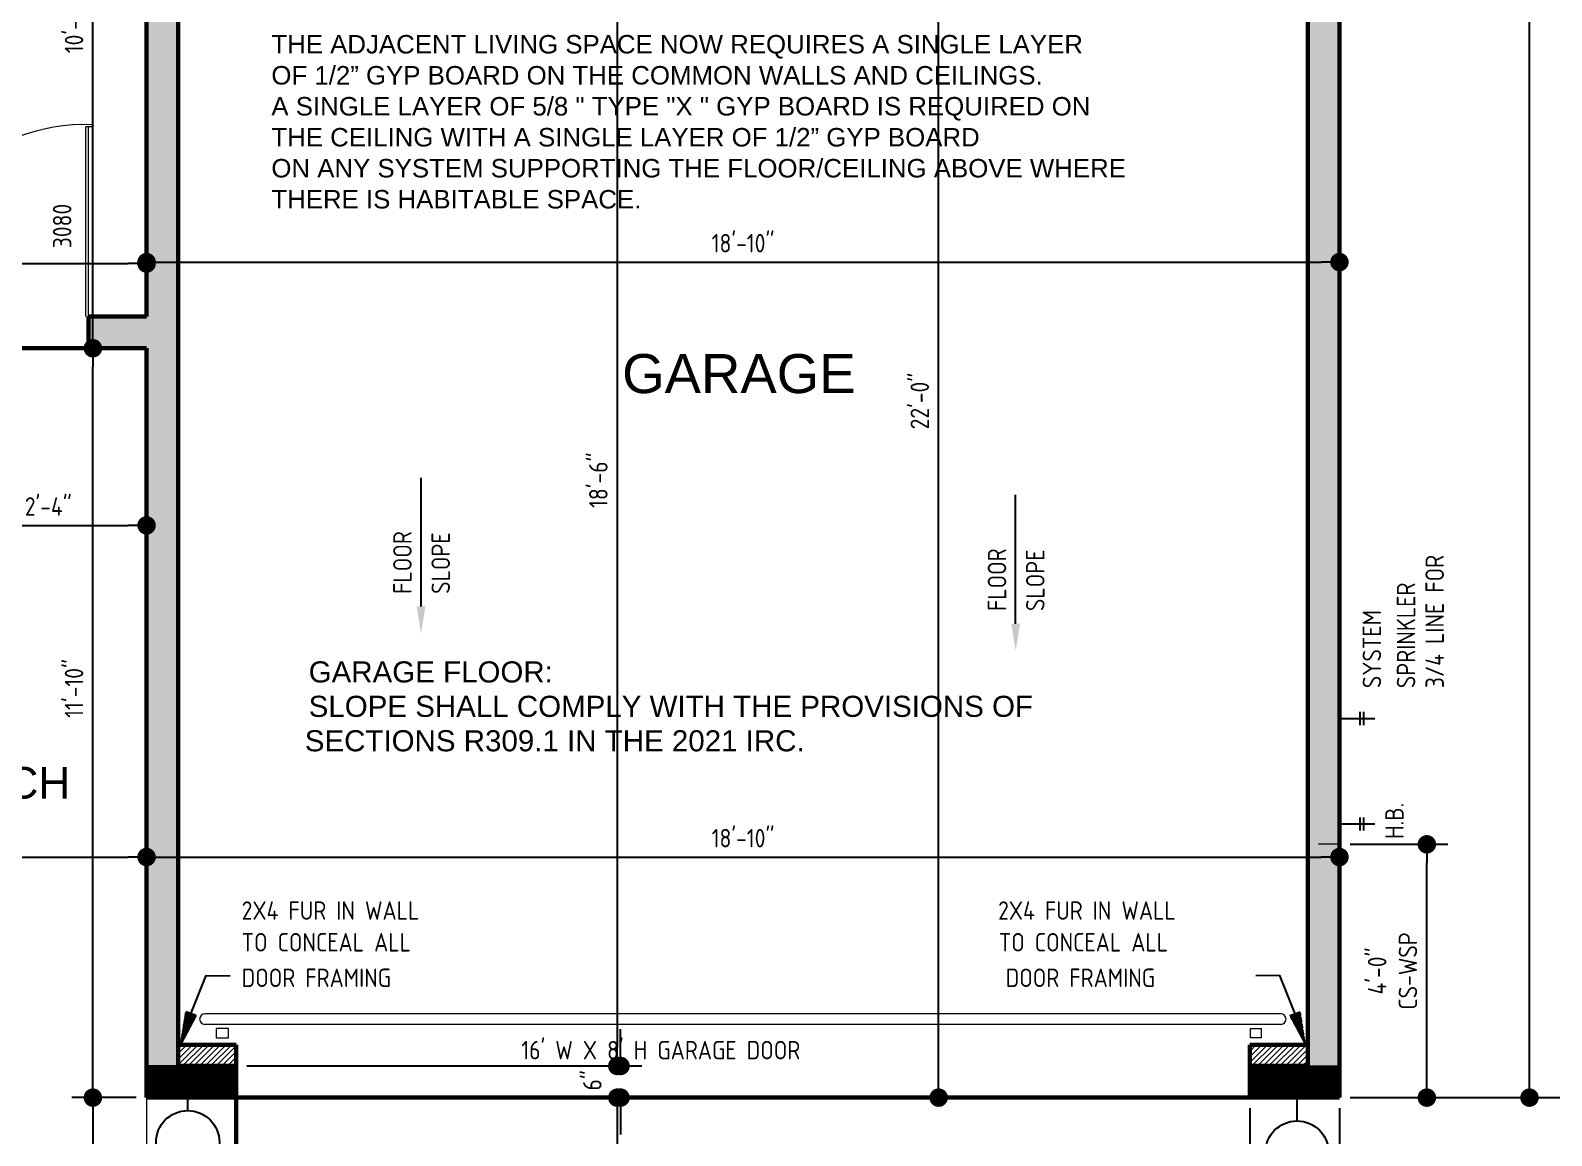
# Model space of a CAD drawing. Header units: feet. Extents: x 57903 to 63568, y -124112 to -112262.
# Drawn here: x 58539.9 to 58828.1, y -113156.1 to -112946.6 of the extents above; entities that cross this region are included whole.
import ezdxf
from ezdxf import colors
from ezdxf.entities.mleader import LeaderData, LeaderLine
from ezdxf.math import Vec2, Vec3

# ---------------------------------------------------------------- set-up
doc = ezdxf.new("R2010")
doc.units = ezdxf.units.FT
doc.header["$LTSCALE"] = 30
doc.header["$MEASUREMENT"] = 0
doc.linetypes.add('HIDDEN', pattern=[0.375, 0.25, -0.125])
doc.linetypes.add('Solid', pattern=[0])
doc.layers.add('DIM', color=4, linetype='Continuous')
doc.layers.add('TEXT', color=7, linetype='Continuous')
for name, color, linetype, lineweight in [('DIMS', 137, 'Continuous', 15), ('DOORS', 157, 'Continuous', 9), ('DOORTEXT', 253, 'Continuous', 20), ('HATCH', 123, 'Continuous', 0), ('L1', 251, 'Continuous', 13), ('ROOM LBLS', 253, 'Continuous', 30), ('WALLS', 7, 'Continuous', 60), ('WINDWS LBLS', 121, 'Continuous', 18)]:
    doc.layers.add(name, color=color, linetype=linetype, lineweight=lineweight)
doc.styles.add('ARCH', font='ARCHITXT.SHX')
doc.styles.add('SWIS72', font='swissel.ttf', dxfattribs={"height": 4.5})
doc.styles.add('TEXT1', font='ARCHITXT.shx')
doc.dimstyles.new('ARCHITECTURAL', dxfattribs={"dimtxt": 3.5, "dimasz": 3.5, "dimexe": 4, "dimexo": 2, "dimgap": 1.5, "dimtad": 1, "dimdec": 1, "dimzin": 3, "dimdsep": 46, "dimlunit": 4, "dimtxsty": 'ARCH', "dimblk": 'DOT', "dimcen": 0.0625, "dimadec": 0, "dimazin": 0, "dimtfac": 1, "dimtdec": 1, "dimtix": 1, "dimtofl": 0, "dimtmove": 1, "dimatfit": 2, "dimldrblk": 'DOTSMALL', "dimfxl": 1, "dimtolj": 1, "dimtzin": 0, "dimarcsym": 0})
pattern_1 = [(291.159625, (57893.12582, -113642.08895), (-0.1165723, -0.045120936), [])]
pattern_2 = [(45, (-4579.40192, 10781.86935), (-0.08838834765, 0.08838834765), [])]
pattern_3 = [(45, (-4579.4019, 10781.86935), (-0.530330086, 0.530330086), [])]

# ---------------------------------------------------------------- blocks, each defined once
blk = doc.blocks.new('_Dot')
at = {"layer": 'DIMS', "color": 0, "lineweight": -2}
blk.add_line((-0.5, 0), (-1, 0), dxfattribs=at)
at = {"layer": 'DIMS', "color": 0, "const_width": 0.5}
blk.add_lwpolyline([(-0.25, 0, 1), (0.25, 0, 1)], format="xyb", close=True, dxfattribs=at)
blk = doc.blocks.new('*D458')
at = {"layer": 'Defpoints', "color": 0, "linetype": 'Solid', "transparency": 16777216}
for p in [(58770.91, -113148.87), (58787.91, -113148.87), (58770.91, -113245.99)]:
    blk.add_point(p, dxfattribs=at)
at = {"layer": 'DIMS', "color": 0, "linetype": 'Solid', "lineweight": -2, "transparency": 16777216}
for p, q in [((58770.91, -113150.87), (58770.91, -113249.99)), ((58787.91, -113150.87), (58787.91, -113249.99)), ((58784.41, -113245.99), (58774.41, -113245.99))]:
    blk.add_line(p, q, dxfattribs=at)
at = {"layer": 'DIMS', "color": 0, "linetype": 'Solid', "lineweight": -2, "transparency": 16777216, "xscale": 3.5, "yscale": 3.5, "zscale": 3.5, "rotation": 180}
blk.add_blockref('_Dot', (58770.91, -113245.99), dxfattribs=at)
at = {"layer": 'DIMS', "color": 0, "linetype": 'Solid', "lineweight": -2, "transparency": 16777216, "xscale": 3.5, "yscale": 3.5, "zscale": 3.5}
blk.add_blockref('_Dot', (58787.91, -113245.99), dxfattribs=at)
at = {"layer": 'DIMS', "color": 0, "linetype": 'Solid', "transparency": 16777216, "insert": (58779.41, -113242.41), "char_height": 3.5, "attachment_point": 5, "style": 'ARCH'}
blk.add_mtext('\\A1;1\'-5"', dxfattribs=at)
blk = doc.blocks.new('_DotSmall')
at = {"layer": 'DIMS', "color": 0, "const_width": 0.5}
blk.add_lwpolyline([(-0.0625, 0, 1), (0.0625, 0, 1)], format="xyb", close=True, dxfattribs=at)
blk = doc.blocks.new('*D459')
at = {"layer": 'Defpoints', "color": 0, "linetype": 'Solid', "transparency": 16777216}
for p in [(58770.91, -113148.87), (58578.91, -113210.87), (58578.91, -113245.99)]:
    blk.add_point(p, dxfattribs=at)
at = {"layer": 'DIMS', "color": 0, "linetype": 'Solid', "lineweight": -2, "transparency": 16777216}
for p, q in [((58770.91, -113150.87), (58770.91, -113249.99)), ((58578.91, -113212.87), (58578.91, -113249.99)), ((58767.41, -113245.99), (58582.41, -113245.99))]:
    blk.add_line(p, q, dxfattribs=at)
at = {"layer": 'DIMS', "color": 0, "linetype": 'Solid', "lineweight": -2, "transparency": 16777216, "xscale": 3.5, "yscale": 3.5, "zscale": 3.5, "rotation": 180}
blk.add_blockref('_Dot', (58578.91, -113245.99), dxfattribs=at)
at = {"layer": 'DIMS', "color": 0, "linetype": 'Solid', "lineweight": -2, "transparency": 16777216, "xscale": 3.5, "yscale": 3.5, "zscale": 3.5}
blk.add_blockref('_Dot', (58770.91, -113245.99), dxfattribs=at)
at = {"layer": 'DIMS', "color": 0, "linetype": 'Solid', "transparency": 16777216, "insert": (58674.91, -113242.41), "char_height": 3.5, "attachment_point": 5, "style": 'ARCH'}
blk.add_mtext('\\A1;16\'-0"', dxfattribs=at)
blk = doc.blocks.new('*D465')
at = {"layer": 'Defpoints', "color": 0, "linetype": 'Solid', "transparency": 16777216}
for p in [(58787.91, -113148.87), (58578.91, -113210.87), (58787.91, -113260.99)]:
    blk.add_point(p, dxfattribs=at)
at = {"layer": 'DIMS', "color": 0, "linetype": 'Solid', "lineweight": -2, "transparency": 16777216}
for p, q in [((58787.91, -113150.87), (58787.91, -113264.99)), ((58578.91, -113212.87), (58578.91, -113264.99)), ((58582.41, -113260.99), (58784.41, -113260.99))]:
    blk.add_line(p, q, dxfattribs=at)
at = {"layer": 'DIMS', "color": 0, "linetype": 'Solid', "lineweight": -2, "transparency": 16777216, "xscale": 3.5, "yscale": 3.5, "zscale": 3.5, "rotation": 180}
blk.add_blockref('_Dot', (58578.91, -113260.99), dxfattribs=at)
at = {"layer": 'DIMS', "color": 0, "linetype": 'Solid', "lineweight": -2, "transparency": 16777216, "xscale": 3.5, "yscale": 3.5, "zscale": 3.5}
blk.add_blockref('_Dot', (58787.91, -113260.99), dxfattribs=at)
at = {"layer": 'DIMS', "color": 0, "linetype": 'Solid', "transparency": 16777216, "insert": (58683.41, -113257.41), "char_height": 3.5, "attachment_point": 5, "style": 'ARCH'}
blk.add_mtext('\\A1;17\'-5"', dxfattribs=at)
blk = doc.blocks.new('*D466')
at = {"layer": 'Defpoints', "color": 0, "linetype": 'Solid', "transparency": 16777216}
for p in [(58787.91, -113148.87), (58319.91, -113188.87), (58319.91, -113273.66)]:
    blk.add_point(p, dxfattribs=at)
at = {"layer": 'DIMS', "color": 0, "linetype": 'Solid', "lineweight": -2, "transparency": 16777216}
for p, q in [((58787.91, -113150.87), (58787.91, -113277.66)), ((58319.91, -113190.87), (58319.91, -113277.66)), ((58784.41, -113273.66), (58323.41, -113273.66))]:
    blk.add_line(p, q, dxfattribs=at)
at = {"layer": 'DIMS', "color": 0, "linetype": 'Solid', "lineweight": -2, "transparency": 16777216, "xscale": 3.5, "yscale": 3.5, "zscale": 3.5, "rotation": 180}
blk.add_blockref('_Dot', (58319.91, -113273.66), dxfattribs=at)
at = {"layer": 'DIMS', "color": 0, "linetype": 'Solid', "lineweight": -2, "transparency": 16777216, "xscale": 3.5, "yscale": 3.5, "zscale": 3.5}
blk.add_blockref('_Dot', (58787.91, -113273.66), dxfattribs=at)
at = {"layer": 'DIMS', "color": 0, "linetype": 'Solid', "transparency": 16777216, "insert": (58553.91, -113270.08), "char_height": 3.5, "attachment_point": 5, "style": 'ARCH'}
blk.add_mtext('\\A1;39\'-0"', dxfattribs=at)
blk = doc.blocks.new('*D468')
at = {"layer": 'Defpoints', "color": 0, "linetype": 'Solid', "transparency": 16777216}
for p in [(58561.91, -113090.79), (58505.91, -113095.49), (58561.91, -113103.28)]:
    blk.add_point(p, dxfattribs=at)
at = {"layer": 'DIMS', "color": 0, "linetype": 'Solid', "lineweight": -2, "transparency": 16777216}
for p, q in [((58561.91, -113092.79), (58561.91, -113107.28)), ((58505.91, -113097.49), (58505.91, -113107.28)), ((58509.41, -113103.28), (58558.41, -113103.28))]:
    blk.add_line(p, q, dxfattribs=at)
at = {"layer": 'DIMS', "color": 0, "linetype": 'Solid', "lineweight": -2, "transparency": 16777216, "xscale": 3.5, "yscale": 3.5, "zscale": 3.5, "rotation": 180}
blk.add_blockref('_Dot', (58505.91, -113103.28), dxfattribs=at)
at = {"layer": 'DIMS', "color": 0, "linetype": 'Solid', "lineweight": -2, "transparency": 16777216, "xscale": 3.5, "yscale": 3.5, "zscale": 3.5}
blk.add_blockref('_Dot', (58561.91, -113103.28), dxfattribs=at)
at = {"layer": 'DIMS', "color": 0, "linetype": 'Solid', "transparency": 16777216, "insert": (58533.91, -113099.7), "char_height": 3.5, "attachment_point": 5, "style": 'ARCH'}
blk.add_mtext('\\A1;4\'-8"', dxfattribs=at)
blk = doc.blocks.new('*D469')
at = {"layer": 'Defpoints', "color": 0, "linetype": 'Solid', "transparency": 16777216}
for p in [(58561.91, -113085.71), (58787.91, -113087.68), (58787.91, -113103.28)]:
    blk.add_point(p, dxfattribs=at)
at = {"layer": 'DIMS', "color": 0, "linetype": 'Solid', "lineweight": -2, "transparency": 16777216}
for p, q in [((58561.91, -113087.71), (58561.91, -113107.28)), ((58787.91, -113089.68), (58787.91, -113107.28)), ((58565.41, -113103.28), (58784.41, -113103.28))]:
    blk.add_line(p, q, dxfattribs=at)
at = {"layer": 'DIMS', "color": 0, "linetype": 'Solid', "lineweight": -2, "transparency": 16777216, "xscale": 3.5, "yscale": 3.5, "zscale": 3.5, "rotation": 180}
blk.add_blockref('_Dot', (58561.91, -113103.28), dxfattribs=at)
at = {"layer": 'DIMS', "color": 0, "linetype": 'Solid', "lineweight": -2, "transparency": 16777216, "xscale": 3.5, "yscale": 3.5, "zscale": 3.5}
blk.add_blockref('_Dot', (58787.91, -113103.28), dxfattribs=at)
at = {"layer": 'DIMS', "color": 0, "linetype": 'Solid', "transparency": 16777216, "insert": (58674.91, -113099.7), "char_height": 3.5, "attachment_point": 5, "style": 'ARCH'}
blk.add_mtext('\\A1;18\'-10"', dxfattribs=at)
blk = doc.blocks.new('*D471')
at = {"layer": 'Defpoints', "color": 0, "linetype": 'Solid', "transparency": 16777216}
for p in [(58533.91, -113008.87), (58561.91, -113009.06), (58561.91, -113040.43)]:
    blk.add_point(p, dxfattribs=at)
at = {"layer": 'DIMS', "color": 0, "linetype": 'Solid', "lineweight": -2, "transparency": 16777216}
for p, q in [((58533.91, -113010.87), (58533.91, -113044.43)), ((58561.91, -113011.06), (58561.91, -113044.43)), ((58537.41, -113040.43), (58558.41, -113040.43))]:
    blk.add_line(p, q, dxfattribs=at)
at = {"layer": 'DIMS', "color": 0, "linetype": 'Solid', "lineweight": -2, "transparency": 16777216, "xscale": 3.5, "yscale": 3.5, "zscale": 3.5, "rotation": 180}
blk.add_blockref('_Dot', (58533.91, -113040.43), dxfattribs=at)
at = {"layer": 'DIMS', "color": 0, "linetype": 'Solid', "lineweight": -2, "transparency": 16777216, "xscale": 3.5, "yscale": 3.5, "zscale": 3.5}
blk.add_blockref('_Dot', (58561.91, -113040.43), dxfattribs=at)
at = {"layer": 'DIMS', "color": 0, "linetype": 'Solid', "transparency": 16777216, "insert": (58543.29, -113036.85), "char_height": 3.5, "attachment_point": 5, "style": 'ARCH'}
blk.add_mtext('\\A1;2\'-4"', dxfattribs=at)
blk = doc.blocks.new('*D568')
at = {"layer": 'Defpoints', "color": 0, "linetype": 'Solid', "transparency": 16777216}
for p in [(58561.91, -112990.82), (58561.91, -112998.02), (58499.91, -113000.87)]:
    blk.add_point(p, dxfattribs=at)
at = {"layer": 'DIMS', "color": 0, "linetype": 'Solid', "lineweight": -2, "transparency": 16777216}
for p, q in [((58499.91, -112998.87), (58499.91, -112986.82)), ((58561.91, -112996.02), (58561.91, -112986.82)), ((58503.41, -112990.82), (58558.41, -112990.82))]:
    blk.add_line(p, q, dxfattribs=at)
at = {"layer": 'DIMS', "color": 0, "linetype": 'Solid', "lineweight": -2, "transparency": 16777216, "xscale": 3.5, "yscale": 3.5, "zscale": 3.5, "rotation": 180}
blk.add_blockref('_Dot', (58499.91, -112990.82), dxfattribs=at)
at = {"layer": 'DIMS', "color": 0, "linetype": 'Solid', "lineweight": -2, "transparency": 16777216, "xscale": 3.5, "yscale": 3.5, "zscale": 3.5}
blk.add_blockref('_Dot', (58561.91, -112990.82), dxfattribs=at)
at = {"layer": 'DIMS', "color": 0, "linetype": 'Solid', "transparency": 16777216, "insert": (58530.91, -112987.24), "char_height": 3.5, "attachment_point": 5, "style": 'ARCH'}
blk.add_mtext('\\A1;5\'-2"', dxfattribs=at)
blk = doc.blocks.new('*D569')
at = {"layer": 'Defpoints', "color": 0, "linetype": 'Solid', "transparency": 16777216}
for p in [(58787.91, -112990.54), (58561.91, -112999.61), (58787.91, -113014.87)]:
    blk.add_point(p, dxfattribs=at)
at = {"layer": 'DIMS', "color": 0, "linetype": 'Solid', "lineweight": -2, "transparency": 16777216}
for p, q in [((58561.91, -112997.61), (58561.91, -112986.54)), ((58787.91, -113012.87), (58787.91, -112986.54)), ((58565.41, -112990.54), (58784.41, -112990.54))]:
    blk.add_line(p, q, dxfattribs=at)
at = {"layer": 'DIMS', "color": 0, "linetype": 'Solid', "lineweight": -2, "transparency": 16777216, "xscale": 3.5, "yscale": 3.5, "zscale": 3.5, "rotation": 180}
blk.add_blockref('_Dot', (58561.91, -112990.54), dxfattribs=at)
at = {"layer": 'DIMS', "color": 0, "linetype": 'Solid', "lineweight": -2, "transparency": 16777216, "xscale": 3.5, "yscale": 3.5, "zscale": 3.5}
blk.add_blockref('_Dot', (58787.91, -112990.54), dxfattribs=at)
at = {"layer": 'DIMS', "color": 0, "linetype": 'Solid', "transparency": 16777216, "insert": (58674.91, -112986.96), "char_height": 3.5, "attachment_point": 5, "style": 'ARCH'}
blk.add_mtext('\\A1;18\'-10"', dxfattribs=at)
blk = doc.blocks.new('*D515')
at = {"layer": 'Defpoints', "color": 0, "linetype": 'Solid', "transparency": 16777216}
for p in [(58551.74, -113006.87), (58559.6, -113006.87), (58561.91, -113148.87)]:
    blk.add_point(p, dxfattribs=at)
at = {"layer": 'DIMS', "color": 0, "linetype": 'Solid', "lineweight": -2, "transparency": 16777216}
for p, q in [((58557.6, -113006.87), (58547.74, -113006.87)), ((58551.74, -113145.37), (58551.74, -113010.37)), ((58559.91, -113148.87), (58547.74, -113148.87))]:
    blk.add_line(p, q, dxfattribs=at)
at = {"layer": 'DIMS', "color": 0, "linetype": 'Solid', "lineweight": -2, "transparency": 16777216, "xscale": 3.5, "yscale": 3.5, "zscale": 3.5}
for p, rotation in [((58551.74, -113006.87), 90), ((58551.74, -113148.87), 270)]:
    blk.add_blockref('_Dot', p, dxfattribs=dict(at, rotation=rotation))
at = {"layer": 'DIMS', "color": 0, "linetype": 'Solid', "transparency": 16777216, "insert": (58548.16, -113071.32), "char_height": 3.5, "attachment_point": 5, "rotation": 90, "style": 'ARCH'}
blk.add_mtext('\\A1;11\'-10"', dxfattribs=at)
blk = doc.blocks.new('*D516')
at = {"layer": 'Defpoints', "color": 0, "linetype": 'Solid', "transparency": 16777216}
for p in [(58551.74, -112884.87), (58565.91, -112884.87), (58559.6, -113006.87)]:
    blk.add_point(p, dxfattribs=at)
at = {"layer": 'DIMS', "color": 0, "linetype": 'Solid', "lineweight": -2, "transparency": 16777216}
for p, q in [((58563.91, -112884.87), (58547.74, -112884.87)), ((58551.74, -113003.37), (58551.74, -112888.37)), ((58557.6, -113006.87), (58547.74, -113006.87))]:
    blk.add_line(p, q, dxfattribs=at)
at = {"layer": 'DIMS', "color": 0, "linetype": 'Solid', "lineweight": -2, "transparency": 16777216, "xscale": 3.5, "yscale": 3.5, "zscale": 3.5}
for p, rotation in [((58551.74, -112884.87), 90), ((58551.74, -113006.87), 270)]:
    blk.add_blockref('_Dot', p, dxfattribs=dict(at, rotation=rotation))
at = {"layer": 'DIMS', "color": 0, "linetype": 'Solid', "transparency": 16777216, "insert": (58548.16, -112945.87), "char_height": 3.5, "attachment_point": 5, "rotation": 90, "style": 'ARCH'}
blk.add_mtext('\\A1;10\'-2"', dxfattribs=at)
blk = doc.blocks.new('*D522')
at = {"layer": 'Defpoints', "color": 0, "linetype": 'Solid', "transparency": 16777216}
for p in [(58561.91, -113148.87), (58551.74, -113206.87), (58561.91, -113206.87)]:
    blk.add_point(p, dxfattribs=at)
at = {"layer": 'DIMS', "color": 0, "linetype": 'Solid', "lineweight": -2, "transparency": 16777216}
for p, q in [((58559.91, -113148.87), (58547.74, -113148.87)), ((58551.74, -113152.37), (58551.74, -113203.37)), ((58559.91, -113206.87), (58547.74, -113206.87))]:
    blk.add_line(p, q, dxfattribs=at)
at = {"layer": 'DIMS', "color": 0, "linetype": 'Solid', "lineweight": -2, "transparency": 16777216, "xscale": 3.5, "yscale": 3.5, "zscale": 3.5}
for p, rotation in [((58551.74, -113148.87), 90), ((58551.74, -113206.87), 270)]:
    blk.add_blockref('_Dot', p, dxfattribs=dict(at, rotation=rotation))
at = {"layer": 'DIMS', "color": 0, "linetype": 'Solid', "transparency": 16777216, "insert": (58548.16, -113177.87), "char_height": 3.5, "attachment_point": 5, "rotation": 90, "style": 'ARCH'}
blk.add_mtext('\\A1;4\'-10"', dxfattribs=at)
blk = doc.blocks.new('*D529')
at = {"layer": 'Defpoints', "color": 0, "linetype": 'Solid', "transparency": 16777216}
for p in [(58660.98, -112920.87), (58578.91, -113142.87), (58651.09, -113142.87)]:
    blk.add_point(p, dxfattribs=at)
at = {"layer": 'DIMS', "color": 0, "linetype": 'Solid', "lineweight": -2, "transparency": 16777216}
for p, q in [((58658.98, -112920.87), (58647.09, -112920.87)), ((58651.09, -112924.37), (58651.09, -113139.37)), ((58580.91, -113142.87), (58655.09, -113142.87))]:
    blk.add_line(p, q, dxfattribs=at)
at = {"layer": 'DIMS', "color": 0, "linetype": 'Solid', "lineweight": -2, "transparency": 16777216, "xscale": 3.5, "yscale": 3.5, "zscale": 3.5}
for p, rotation in [((58651.09, -112920.87), 90), ((58651.09, -113142.87), 270)]:
    blk.add_blockref('_Dot', p, dxfattribs=dict(at, rotation=rotation))
at = {"layer": 'DIMS', "color": 0, "linetype": 'Solid', "transparency": 16777216, "insert": (58647.5, -113031.87), "char_height": 3.5, "attachment_point": 5, "rotation": 90, "style": 'ARCH'}
blk.add_mtext('\\A1;18\'-6"', dxfattribs=at)
blk = doc.blocks.new('*D582')
at = {"layer": 'Defpoints', "color": 0, "linetype": 'Solid', "transparency": 16777216}
for p in [(58580.91, -113142.87), (58586.58, -113148.87), (58651.71, -113148.87)]:
    blk.add_point(p, dxfattribs=at)
at = {"layer": 'DIMS', "color": 0, "linetype": 'Solid', "lineweight": -2, "transparency": 16777216}
for p, q in [((58651.71, -113139.37), (58651.71, -113135.87)), ((58582.91, -113142.87), (58655.71, -113142.87)), ((58588.58, -113148.87), (58655.71, -113148.87)), ((58651.71, -113152.37), (58651.71, -113155.87))]:
    blk.add_line(p, q, dxfattribs=at)
at = {"layer": 'DIMS', "color": 0, "linetype": 'Solid', "lineweight": -2, "transparency": 16777216, "xscale": 3.5, "yscale": 3.5, "zscale": 3.5}
for p, rotation in [((58651.71, -113142.87), 270), ((58651.71, -113148.87), 90)]:
    blk.add_blockref('_Dot', p, dxfattribs=dict(at, rotation=rotation))
at = {"layer": 'DIMS', "color": 0, "linetype": 'Solid', "transparency": 16777216, "insert": (58646.35, -113145.59), "char_height": 3.5, "attachment_point": 5, "rotation": 90, "style": 'ARCH'}
blk.add_mtext('\\A1;6"', dxfattribs=at)
blk = doc.blocks.new('*D531')
at = {"layer": 'Defpoints', "color": 0, "linetype": 'Solid', "transparency": 16777216}
for p in [(58711.97, -112884.87), (58720.72, -112884.87), (58686.17, -113148.87)]:
    blk.add_point(p, dxfattribs=at)
at = {"layer": 'DIMS', "color": 0, "linetype": 'Solid', "lineweight": -2, "transparency": 16777216}
for p, q in [((58718.72, -112884.87), (58707.97, -112884.87)), ((58711.97, -113145.37), (58711.97, -112888.37)), ((58688.17, -113148.87), (58715.97, -113148.87))]:
    blk.add_line(p, q, dxfattribs=at)
at = {"layer": 'DIMS', "color": 0, "linetype": 'Solid', "lineweight": -2, "transparency": 16777216, "xscale": 3.5, "yscale": 3.5, "zscale": 3.5}
for p, rotation in [((58711.97, -112884.87), 90), ((58711.97, -113148.87), 270)]:
    blk.add_blockref('_Dot', p, dxfattribs=dict(at, rotation=rotation))
at = {"layer": 'DIMS', "color": 0, "linetype": 'Solid', "transparency": 16777216, "insert": (58708.39, -113016.87), "char_height": 3.5, "attachment_point": 5, "rotation": 90, "style": 'ARCH'}
blk.add_mtext('\\A1;22\'-0"', dxfattribs=at)
blk = doc.blocks.new('*D535')
at = {"layer": 'Defpoints', "color": 0, "linetype": 'Solid', "transparency": 16777216}
for p in [(58625.28, -113148.87), (58578.91, -113230.87), (58651.09, -113230.87)]:
    blk.add_point(p, dxfattribs=at)
at = {"layer": 'DIMS', "color": 0, "linetype": 'Solid', "lineweight": -2, "transparency": 16777216}
for p, q in [((58627.28, -113148.87), (58655.09, -113148.87)), ((58651.09, -113152.37), (58651.09, -113227.37)), ((58580.91, -113230.87), (58655.09, -113230.87))]:
    blk.add_line(p, q, dxfattribs=at)
at = {"layer": 'DIMS', "color": 0, "linetype": 'Solid', "lineweight": -2, "transparency": 16777216, "xscale": 3.5, "yscale": 3.5, "zscale": 3.5}
for p, rotation in [((58651.09, -113148.87), 90), ((58651.09, -113230.87), 270)]:
    blk.add_blockref('_Dot', p, dxfattribs=dict(at, rotation=rotation))
at = {"layer": 'DIMS', "color": 0, "linetype": 'Solid', "transparency": 16777216, "insert": (58647.5, -113191.92), "char_height": 3.5, "attachment_point": 5, "rotation": 90, "style": 'ARCH'}
blk.add_mtext('\\A1;6\'-10"', dxfattribs=at)
blk = doc.blocks.new('*D538')
at = {"layer": 'Defpoints', "color": 0, "linetype": 'Solid', "transparency": 16777216}
for p in [(58788.91, -112712.87), (58823.91, -112712.87), (58787.91, -113148.87)]:
    blk.add_point(p, dxfattribs=at)
at = {"layer": 'DIMS', "color": 0, "linetype": 'Solid', "lineweight": -2, "transparency": 16777216}
for p, q in [((58790.91, -112712.87), (58827.91, -112712.87)), ((58823.91, -113145.37), (58823.91, -112716.37)), ((58789.91, -113148.87), (58827.91, -113148.87))]:
    blk.add_line(p, q, dxfattribs=at)
at = {"layer": 'DIMS', "color": 0, "linetype": 'Solid', "lineweight": -2, "transparency": 16777216, "xscale": 3.5, "yscale": 3.5, "zscale": 3.5}
for p, rotation in [((58823.91, -112712.87), 90), ((58823.91, -113148.87), 270)]:
    blk.add_blockref('_Dot', p, dxfattribs=dict(at, rotation=rotation))
at = {"layer": 'DIMS', "color": 0, "linetype": 'Solid', "transparency": 16777216, "insert": (58820.33, -112930.87), "char_height": 3.5, "attachment_point": 5, "rotation": 90, "style": 'ARCH'}
blk.add_mtext('\\A1;36\'-4"', dxfattribs=at)
blk = doc.blocks.new('*D541')
at = {"layer": 'Defpoints', "color": 0, "linetype": 'Solid', "transparency": 16777216}
for p in [(58783.91, -112884.87), (58838.91, -112884.87), (58787.91, -113148.87)]:
    blk.add_point(p, dxfattribs=at)
at = {"layer": 'DIMS', "color": 0, "linetype": 'Solid', "lineweight": -2, "transparency": 16777216}
for p, q in [((58785.91, -112884.87), (58842.91, -112884.87)), ((58838.91, -113145.37), (58838.91, -112888.37)), ((58789.91, -113148.87), (58842.91, -113148.87))]:
    blk.add_line(p, q, dxfattribs=at)
at = {"layer": 'DIMS', "color": 0, "linetype": 'Solid', "lineweight": -2, "transparency": 16777216, "xscale": 3.5, "yscale": 3.5, "zscale": 3.5}
for p, rotation in [((58838.91, -112884.87), 90), ((58838.91, -113148.87), 270)]:
    blk.add_blockref('_Dot', p, dxfattribs=dict(at, rotation=rotation))
at = {"layer": 'DIMS', "color": 0, "linetype": 'Solid', "transparency": 16777216, "insert": (58835.33, -113016.87), "char_height": 3.5, "attachment_point": 5, "rotation": 90, "style": 'ARCH'}
blk.add_mtext('\\A1;22\'-0"', dxfattribs=at)
blk = doc.blocks.new('*D546')
at = {"layer": 'Defpoints', "color": 0, "linetype": 'Solid', "transparency": 16777216}
for p in [(58787.91, -112396.87), (58853.91, -112396.87), (58787.91, -113148.87)]:
    blk.add_point(p, dxfattribs=at)
at = {"layer": 'DIMS', "color": 0, "linetype": 'Solid', "lineweight": -2, "transparency": 16777216}
for p, q in [((58789.91, -112396.87), (58857.91, -112396.87)), ((58853.91, -113145.37), (58853.91, -112400.37)), ((58789.91, -113148.87), (58857.91, -113148.87))]:
    blk.add_line(p, q, dxfattribs=at)
at = {"layer": 'DIMS', "color": 0, "linetype": 'Solid', "lineweight": -2, "transparency": 16777216, "xscale": 3.5, "yscale": 3.5, "zscale": 3.5}
for p, rotation in [((58853.91, -112396.87), 90), ((58853.91, -113148.87), 270)]:
    blk.add_blockref('_Dot', p, dxfattribs=dict(at, rotation=rotation))
at = {"layer": 'DIMS', "color": 0, "linetype": 'Solid', "transparency": 16777216, "insert": (58850.33, -112772.87), "char_height": 3.5, "attachment_point": 5, "rotation": 90, "style": 'ARCH'}
blk.add_mtext('\\A1;62\'-8"', dxfattribs=at)
blk = doc.blocks.new('*D559')
at = {"layer": 'Defpoints', "color": 0, "linetype": 'Solid', "transparency": 16777216}
for p in [(58787.91, -113100.87), (58804.46, -113100.87), (58787.91, -113148.87)]:
    blk.add_point(p, dxfattribs=at)
at = {"layer": 'DIMS', "color": 0, "linetype": 'Solid', "lineweight": -2, "transparency": 16777216}
for p, q in [((58789.91, -113100.87), (58808.46, -113100.87)), ((58804.46, -113145.37), (58804.46, -113104.37)), ((58789.91, -113148.87), (58808.46, -113148.87))]:
    blk.add_line(p, q, dxfattribs=at)
at = {"layer": 'DIMS', "color": 0, "linetype": 'Solid', "lineweight": -2, "transparency": 16777216, "xscale": 3.5, "yscale": 3.5, "zscale": 3.5}
for p, rotation in [((58804.46, -113100.87), 90), ((58804.46, -113148.87), 270)]:
    blk.add_blockref('_Dot', p, dxfattribs=dict(at, rotation=rotation))
at = {"layer": 'DIMS', "color": 0, "linetype": 'Solid', "transparency": 16777216, "insert": (58797.96, -113124.87), "char_height": 3.5, "attachment_point": 5, "rotation": 90, "style": 'ARCH'}
blk.add_mtext('\\A1;4\'-0"\\PCS-WSP', dxfattribs=at)

msp = doc.modelspace()

# ---------------------------------------------------------------- hatches: boundary and pattern name
at = {"layer": 'HATCH'}
h = msp.add_hatch(color=9, dxfattribs=at)
h.dxf.hatch_style = 1
h.set_gradient(color1=(199, 200, 202), color2=(147, 149, 152), name='INVCYLINDER')
h.paths.add_polyline_path([(58781.91, -112758.87), (58739.91, -112758.87), (58739.91, -112764.87), (58781.91, -112764.87), (58781.91, -112878.87), (58669.91, -112878.87), (58665.91, -112878.87), (58623.91, -112878.87), (58619.91, -112878.87), (58597.91, -112878.87), (58597.91, -112884.87), (58781.91, -112884.87), (58781.91, -113142.87), (58787.91, -113142.87), (58787.91, -112724.87), (58786.91, -112724.87), (58781.91, -112724.87)])
h.paths.add_polyline_path([(58748.57, -112765.16), (58772.15, -112765.16), (58772.15, -112758.91), (58748.57, -112758.91)], flags=25)
h = msp.add_hatch(color=9, dxfattribs=at)
h.dxf.hatch_style = 1
h.set_gradient(color1=(199, 200, 202), color2=(147, 149, 152), name='INVCYLINDER')
h.paths.add_polyline_path([(58567.91, -112920.87), (58565.91, -112920.87), (58561.91, -112920.87), (58561.91, -113000.87), (58550.91, -113000.87), (58550.91, -113006.87), (58561.91, -113006.87), (58561.91, -113142.87), (58567.91, -113142.87)])
at = {"layer": 'HATCH', "linetype": 'Solid'}
h = msp.add_hatch(dxfattribs=at)
h.set_pattern_fill('ANSI31', color=256, scale=6, style=0)
h.set_pattern_definition(pattern_3)
h.paths.add_polyline_path([(58578.91, -113138.87), (58567.91, -113138.87), (58567.91, -113142.87), (58578.91, -113142.87)])
h = msp.add_hatch(dxfattribs=at)
h.set_pattern_fill('ANSI31', color=256, scale=6, style=0)
h.set_pattern_definition(pattern_3)
h.paths.add_polyline_path([(58781.91, -113138.87), (58770.91, -113138.87), (58770.91, -113142.87), (58781.91, -113142.87)])
h = msp.add_hatch(dxfattribs=at)
h.set_pattern_fill('ANSI31', color=256)
h.set_pattern_definition(pattern_2)
h.paths.add_polyline_path([(58578.91, -113142.87), (58567.91, -113142.87), (58561.91, -113142.87), (58561.91, -113148.87), (58578.91, -113148.87)])
h = msp.add_hatch(dxfattribs=at)
h.set_pattern_fill('ANSI31', color=256)
h.set_pattern_definition(pattern_2)
h.paths.add_polyline_path([(58787.91, -113142.87), (58781.91, -113142.87), (58770.91, -113142.87), (58770.91, -113148.87), (58787.91, -113148.87)])
at = {"layer": 'TEXT'}
h = msp.add_hatch(dxfattribs=at)
h.set_pattern_fill('ANSI31', color=256, angle=203.8404, style=0)
h.set_pattern_definition(pattern_1)
h.paths.add_polyline_path([(58571.26, -113133.29), (58569.36, -113132.64), (58568.38, -113138.65)])
h = msp.add_hatch(dxfattribs=at)
h.set_pattern_fill('ANSI31', color=256, angle=203.8404, style=0)
h.set_pattern_definition(pattern_1)
h.paths.add_polyline_path([(58778.56, -113133.29), (58780.45, -113132.64), (58781.43, -113138.65)])
h = msp.add_hatch(dxfattribs=at)
h.set_pattern_fill('ANSI31', color=256, angle=203.8404, style=0)
h.set_pattern_definition(pattern_1)
h.paths.add_polyline_path([(58778.56, -113133.29), (58780.45, -113132.64), (58781.43, -113138.65)])

# ---------------------------------------------------------------- linework, layer by layer
at = {"layer": 'DIMS', "linetype": 'Solid'}
for p, q in [((58787.91, -113100.87), (58783.91, -113100.87)), ((58561.91, -113148.87), (58561.91, -113208.87))]:
    msp.add_line(p, q, dxfattribs=at)
at = {"layer": 'DOORS'}
for p, q in [((58550.41, -113000.87), (58550.41, -112964.94)), ((58551.69, -112964.94), (58550.41, -112964.94)), ((58550.91, -113000.87), (58550.91, -112964.94)), ((58776.78, -113132.99), (58572.96, -113132.99)), ((58776.78, -113134.99), (58572.96, -113134.99))]:
    msp.add_line(p, q, dxfattribs=at)
for points in [[(58577.4, -113135.76), (58575.08, -113135.76), (58575.08, -113137.55), (58577.4, -113137.55)], [(58771.06, -113135.76), (58773.07, -113135.76), (58773.07, -113137.55), (58771.06, -113137.55)]]:
    msp.add_lwpolyline(points, close=True, dxfattribs=at)
for centre, radius, start, end in [((58550.17, -112999.76), 35.28, 87.8457, 181.8069), ((58551.49, -112964.84), 0.336, 8.8942, 89.0078), ((58551.69, -112964.81), 0.134, 270, 8.8942), ((58572.96, -113133.99), 1, 90, 270), ((58776.78, -113133.99), 1, 270, 90)]:
    msp.add_arc(centre, radius, start, end, dxfattribs=at)
at = {"layer": 'HATCH', "linetype": 'Solid'}
for p, q in [((58567.91, -113142.87), (58561.91, -113142.87)), ((58781.91, -113142.87), (58787.91, -113142.87))]:
    msp.add_line(p, q, dxfattribs=at)
at = {"layer": 'L1', "linetype": 'HIDDEN'}
msp.add_line((58562.91, -113148.87), (58562.91, -113148.87), dxfattribs=at)
at = {"layer": 'TEXT'}
for p, q in [((58787.91, -113077.02), (58794.58, -113077.02)), ((58791.76, -113075.78), (58791.76, -113078.26)), ((58792.45, -113075.78), (58792.45, -113078.26)), ((58787.91, -113097), (58794.58, -113097)), ((58791.76, -113095.76), (58791.76, -113098.24)), ((58792.45, -113095.76), (58792.45, -113098.24)), ((58571.26, -113133.29), (58568.38, -113138.65)), ((58571.26, -113133.29), (58569.36, -113132.64)), ((58571.26, -113133.29), (58569.36, -113132.64)), ((58778.56, -113133.29), (58780.45, -113132.64)), ((58778.56, -113133.29), (58780.45, -113132.64)), ((58778.56, -113133.29), (58780.45, -113132.64)), ((58778.56, -113133.29), (58780.45, -113132.64)), ((58778.56, -113133.29), (58781.43, -113138.65)), ((58778.56, -113133.29), (58781.43, -113138.65)), ((58569.7, -113151.33), (58569.7, -113143.88)), ((58779.87, -113153.29), (58779.87, -113145.85))]:
    msp.add_line(p, q, dxfattribs=at)
for points in [[(58570.31, -113132.96), (58573.19, -113125.75), (58577.77, -113125.78)], [(58779.51, -113132.96), (58776.63, -113125.75), (58772.04, -113125.78)], [(58779.51, -113132.96), (58776.63, -113125.75), (58772.04, -113125.78)]]:
    msp.add_lwpolyline(points, dxfattribs=at)
for centre in [(58569.7, -113157.33), (58779.87, -113159.29)]:
    msp.add_circle(centre, 6, dxfattribs=at)
at = {"layer": 'WALLS'}
for p, q in [((58787.91, -112724.87), (58787.91, -113148.87)), ((58781.91, -112884.87), (58781.91, -113142.87)), ((58561.91, -112920.87), (58561.91, -113000.87)), ((58567.91, -112920.87), (58567.91, -113142.87)), ((58550.91, -113000.87), (58550.91, -113006.87)), ((58561.91, -113000.87), (58550.91, -113000.87)), ((58550.91, -113006.87), (58514.91, -113006.87)), ((58561.91, -113006.87), (58550.91, -113006.87)), ((58561.91, -113006.87), (58561.91, -113148.87)), ((58578.91, -113138.87), (58567.91, -113138.87)), ((58578.91, -113138.87), (58578.91, -113148.87)), ((58781.91, -113138.87), (58770.91, -113138.87)), ((58770.91, -113138.87), (58770.91, -113148.87)), ((58578.91, -113142.87), (58567.91, -113142.87)), ((58781.91, -113142.87), (58770.91, -113142.87)), ((58774.91, -113142.87), (58774.91, -113142.87)), ((58774.91, -113142.87), (58774.91, -113142.87)), ((58578.91, -113148.87), (58561.91, -113148.87)), ((58787.91, -113148.87), (58578.91, -113148.87)), ((58578.91, -113148.87), (58578.91, -113230.87))]:
    msp.add_line(p, q, dxfattribs=at)

# ---------------------------------------------------------------- texts
at = {"layer": 'DIM', "style": 'SWIS72'}
for s, height, p in [('THE ADJACENT LIVING SPACE NOW REQUIRES A SINGLE LAYER ', 3.5, (58585.55, -112951.01)), ('OF 1/2” GYP BOARD ON THE COMMON WALLS AND CEILINGS.', 3.5, (58585.55, -112956.89)), ('A SINGLE LAYER OF 5/8 " TYPE "X " GYP BOARD IS REQUIRED ON ', 3.5, (58585.55, -112962.76)), ('THE CEILING WITH A SINGLE LAYER OF 1/2” GYP BOARD', 3.5, (58585.55, -112968.63)), ('ON ANY SYSTEM SUPPORTING THE FLOOR/CEILING ABOVE WHERE ', 3.5, (58585.55, -112974.5)), ('THERE IS HABITABLE SPACE.', 3.5, (58585.55, -112980.38)), ('GARAGE FLOOR:', 4, (58592.62, -113070.2)), ('SLOPE SHALL COMPLY WITH THE PROVISIONS OF', 4, (58592.62, -113076.72)), (' SECTIONS R309.1 IN THE 2021 IRC.', 4, (58590.33, -113083.25))]:
    msp.add_text(s, height=height, dxfattribs=at).set_placement(p)
at = {"layer": 'DOORTEXT', "color": 0, "style": 'TEXT1'}
msp.add_text('3080', height=3.5, rotation=90, dxfattribs=at).set_placement((58547.66, -112987.92, 0.01))
at = {"layer": 'ROOM LBLS', "style": 'SWIS72'}
for s, height, p in [('GARAGE ', 7.4, (58652.01, -113015.37, -0.05)), ('PORCH', 6, (58517.2, -113092.21))]:
    msp.add_text(s, height=height, dxfattribs=at).set_placement(p)
at = {"layer": 'TEXT', "style": 'TEXT1'}
for s, p in [('FLOOR', (58612.13, -113053.41)), ('SLOPE ', (58619.39, -113053.41)), ('FLOOR', (58724.78, -113056.67)), ('SLOPE ', (58732.03, -113056.67)), ('3/4 LINE FOR ', (58807.7, -113071.28)), ('SPRINKLER  ', (58802.27, -113071.28)), ('SYSTEM ', (58795.8, -113071.27)), ('H.B.', (58800.08, -113099.87))]:
    msp.add_text(s, height=3.5, rotation=90, dxfattribs=at).set_placement(p)
for s, p in [('2X4 FUR IN WALL', (58579.92, -113115.17)), ('2X4 FUR IN WALL', (58723.23, -113115.17)), ('TO CONCEAL ALL', (58579.92, -113121.18)), ('TO CONCEAL ALL', (58723.37, -113121.18)), ('DOOR FRAMING', (58579.92, -113127.91)), ('DOOR FRAMING', (58724.67, -113127.91))]:
    msp.add_text(s, height=3.5, dxfattribs=at).set_placement(p)
at = {"layer": 'WINDWS LBLS', "color": 7, "style": 'TEXT1'}
msp.add_text("16' W X 8' H GARAGE DOOR", height=3.5, dxfattribs=at).set_placement((58632.9, -113141.62))

# ---------------------------------------------------------------- dimensions: what is measured, and where the dimension line sits
at = {"layer": 'DIMS', "linetype": 'Solid'}
for base, p1, p2, angle, picture, middle in [((58853.91, -112396.87), (58787.91, -113148.87), (58787.91, -112396.87), 90, '*D546', (58850.33, -112772.87)), ((58823.91, -112712.87), (58787.91, -113148.87), (58788.91, -112712.87), 90, '*D538', (58820.33, -112930.87)), ((58551.74, -112884.87), (58559.6, -113006.87), (58565.91, -112884.87), 90, '*D516', (58548.16, -112945.87)), ((58711.97, -112884.87), (58686.17, -113148.87), (58720.72, -112884.87), 90, '*D531', (58708.39, -113016.87)), ((58838.91, -112884.87), (58787.91, -113148.87), (58783.91, -112884.87), 90, '*D541', (58835.33, -113016.87)), ((58651.09, -113142.87), (58660.98, -112920.87), (58578.91, -113142.87), 90, '*D529', (58647.5, -113031.87)), ((58561.91, -112990.82), (58499.91, -113000.87), (58561.91, -112998.02), 180, '*D568', (58530.91, -112987.24)), ((58787.91, -112990.54), (58561.91, -112999.61), (58787.91, -113014.87), 180, '*D569', (58674.91, -112986.96)), ((58787.91, -113103.28), (58561.91, -113085.71), (58787.91, -113087.68), 180, '*D469', (58674.91, -113099.7)), ((58561.91, -113103.28), (58505.91, -113095.49), (58561.91, -113090.79), 180, '*D468', (58533.91, -113099.7)), ((58319.91, -113273.66), (58787.91, -113148.87), (58319.91, -113188.87), 180, '*D466', (58553.91, -113270.08)), ((58551.74, -113206.87), (58561.91, -113148.87), (58561.91, -113206.87), 90, '*D522', (58548.16, -113177.87))]:
    dim = msp.add_linear_dim(base=base, p1=p1, p2=p2, angle=angle, dimstyle='ARCHITECTURAL', dxfattribs=at)
    dim.commit()
    dim.dimension.update_dxf_attribs({"geometry": picture, "text_midpoint": middle})
for base, p1, p2, angle, picture, middle in [((58551.74, -113006.87), (58561.91, -113148.87), (58559.6, -113006.87), 90, '*D515', (58551.74, -113071.32)), ((58561.91, -113040.43), (58533.91, -113008.87), (58561.91, -113009.06), 180, '*D471', (58543.29, -113040.43)), ((58651.71, -113148.87), (58580.91, -113142.87), (58586.58, -113148.87), 90, '*D582', (58649.93, -113145.59)), ((58651.09, -113230.87), (58625.28, -113148.87), (58578.91, -113230.87), 90, '*D535', (58651.09, -113191.92))]:
    dim = msp.add_linear_dim(base=base, p1=p1, p2=p2, angle=angle, dimstyle='ARCHITECTURAL', dxfattribs=at)
    dim.commit()
    dim.dimension.update_dxf_attribs({"geometry": picture, "text_midpoint": middle, "dimtype": 160})
dim = msp.add_linear_dim(base=(58804.46, -113100.87), p1=(58787.91, -113148.87), p2=(58787.91, -113100.87), angle=90, text='<>\\PCS-WSP', dimstyle='ARCHITECTURAL', dxfattribs=at)
dim.commit()
dim.dimension.update_dxf_attribs({"geometry": '*D559', "text_midpoint": (58797.96, -113124.87)})
for base, p1, p2, picture, middle in [((58578.91, -113245.99), (58770.91, -113148.87), (58578.91, -113210.87), '*D459', (58674.91, -113242.41)), ((58787.91, -113260.99), (58578.91, -113210.87), (58787.91, -113148.87), '*D465', (58683.41, -113257.41)), ((58770.91, -113245.99), (58787.91, -113148.87), (58770.91, -113148.87), '*D458', (58779.41, -113242.41))]:
    dim = msp.add_linear_dim(base=base, p1=p1, p2=p2, dimstyle='ARCHITECTURAL', dxfattribs=at)
    dim.commit()
    dim.dimension.update_dxf_attribs({"geometry": picture, "text_midpoint": middle})

# ---------------------------------------------------------------- leaders
at = {"layer": 'TEXT'}
ml = msp.add_multileader_mtext('Standard', dxfattribs=at)
ml.set_content('', color=256)
ml.set_leader_properties()
ml.build(insert=Vec2(0, 0))
ml.multileader.update_dxf_attribs({"has_dogleg": 0, "text_right_attachment_type": 6, "dogleg_length": 0.36, "arrow_head_size": 5.12})
ctx = ml.context
ctx.base_point, ctx.char_height, ctx.arrow_head_size, ctx.landing_gap_size, ctx.plane_origin, ctx.plane_x_axis, ctx.plane_y_axis = Vec3(58614, -113031.32), 0.18, 5.12, 0.09, Vec3(58613.91, -113060.91), Vec3(0, -1), Vec3(1, 0)
ctx.right_attachment, ctx.text_align_type = 6, 2
notes = []
notes.append((ctx, [(0, (1, 1, 0), (58613.91, -113031.86), (0, 1), 0.36, [(0, [(58613.91, -113060.91)], 0, [])])]))
ctx.mtext.insert, ctx.mtext.text_direction, ctx.mtext.rotation, ctx.mtext.alignment, ctx.mtext.flow_direction = Vec3(58614.09, -113031.41), Vec3(0, -1), 4.712389, 3, 5
ml = msp.add_multileader_mtext('Standard', dxfattribs=at)
ml.set_content('', color=256)
ml.set_leader_properties()
ml.build(insert=Vec2(0, 0))
ml.multileader.update_dxf_attribs({"has_dogleg": 0, "text_right_attachment_type": 6, "dogleg_length": 0.36, "arrow_head_size": 5.12})
ctx = ml.context
ctx.base_point, ctx.char_height, ctx.arrow_head_size, ctx.landing_gap_size, ctx.plane_origin, ctx.plane_x_axis, ctx.plane_y_axis = Vec3(58726.65, -113034.58), 0.18, 5.12, 0.09, Vec3(58726.56, -113064.18), Vec3(0, -1), Vec3(1, 0)
ctx.right_attachment, ctx.text_align_type = 6, 2
notes.append((ctx, [(0, (1, 1, 0), (58726.56, -113035.12), (0, 1), 0.36, [(0, [(58726.56, -113064.18)], 0, [])])]))
ctx.mtext.insert, ctx.mtext.text_direction, ctx.mtext.rotation, ctx.mtext.alignment, ctx.mtext.flow_direction = Vec3(58726.74, -113034.67), Vec3(0, -1), 4.712389, 3, 5
for ctx, leaders in notes:
    for number, flags, end, landing, length, lines in leaders:
        leader = LeaderData()
        leader.index, (leader.has_last_leader_line, leader.has_dogleg_vector, leader.attachment_direction) = number, flags
        leader.last_leader_point, leader.dogleg_vector, leader.dogleg_length = Vec3(end), Vec3(landing), length
        for number, points, colour, breaks in lines:
            line = LeaderLine()
            line.index, line.vertices, line.color, line.breaks = number, Vec3.list(points), colors.encode_raw_color(colour), breaks
            leader.lines.append(line)
        ctx.leaders.append(leader)

doc.saveas('drawing.dxf')
